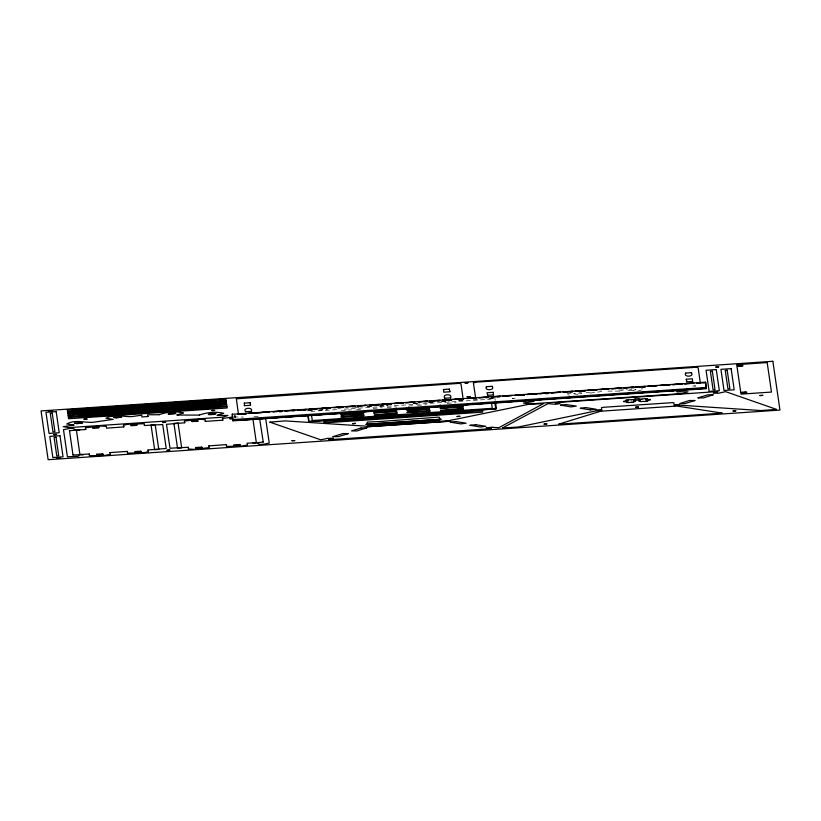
<?xml version="1.0" encoding="UTF-8"?>
<svg xmlns="http://www.w3.org/2000/svg" width="821" height="821" viewBox="0 0 821 821"><rect width="100%" height="100%" fill="white"/><g stroke="black" fill="none" stroke-linecap="round" stroke-linejoin="round"><path stroke-width="0.62" stroke-dasharray="4.11 3.08" d="M515.167 398.185L512.212 398.37L515.178 398.113M619.28 391.073L607.612 391.135M633.586 390.375L627.87 390.457M627.88 390.386L630.867 389.544L635.844 389.606M635.834 389.677L633.586 390.293M619.26 391.012L627.593 388.918M637.609 391.176L643.572 389.328L641.509 388.507M254.069 416.658L259.549 416.155M571.303 393.002L567.937 393.495L566.162 394.583L569.353 395.086M258.071 413.722L260.637 413.558M621.353 389.082L623.919 388.918M307.116 410.808L312.216 410.459M318.61 410.028L326.276 409.505M337.77 408.725L340.325 408.55M367.141 406.734L372.252 406.385M379.918 405.872L387.584 405.348M413.127 403.614L416.955 403.357M428.459 402.577L432.287 402.321M441.226 401.705L447.619 401.274M459.113 400.494L462.941 400.238M473.163 399.54L478.274 399.201M489.768 398.421L493.595 398.154M312.647 410.521L307.526 410.859L307.639 411.629M319.03 410.079L327.979 409.474M354.826 407.657L358.664 407.39M367.613 406.785L374.007 406.354M379.117 406.005L388.066 405.4M413.63 403.665L418.751 403.316M428.973 402.629L434.083 402.28M441.76 401.756L449.426 401.243M458.375 400.627L464.768 400.196M489.059 398.554L494.17 398.206L494.283 398.965M310.974 411.403L339.052 409.494M344.163 409.145L400.32 405.338M401.602 405.256L490.948 399.191M233.944 416.945L243.334 417.078M341.372 410.51L351.532 409.823M356.601 409.474L362.954 409.043M373.268 408.345L382.155 407.739M387.235 407.401L396.122 406.795L396.256 407.657M412.491 405.687L406.2 406.518M417.571 405.338L426.458 404.732M447.229 403.327L456.117 402.721M440.487 404.312L439.707 404.271M579.308 392.11L581.699 392.038M586.225 392.294L590.484 392.961M590.535 393.043L601.916 391.514L602.173 393.126M494.878 398.072L495.227 400.474M234.939 415.857L235.093 417.981M235.083 417.612L234.909 415.098L235.104 417.797M692.76 386.044L695.715 385.921L692.76 386.044M573.817 393.803C581.566 395.537 586.451 391.638 573.869 393.772"/><path stroke-width="1.23" d="M269.873 422.097L285.472 420.906L366.782 426.222L448.656 420.701L527.995 404.455L543.625 403.532L498.881 427.71L492.231 427.31M244.432 405.646L244.391 403.142M493.267 392.366L493.329 394.85M333.069 436.608L342.85 433.57L348.289 433.56L347.806 433.745M698.055 397.857L707.835 394.819L713.275 394.809L712.792 395.004M502.729 427.874L547.997 403.624L555.54 404.301L560.035 403.604L555.263 402.834L556.576 402.506L716.251 391.668L717.77 391.74L713.285 393.208L718.426 393.238L725.641 391.658L776.481 409.361L761.077 410.551L680.024 405.205L674.246 405.564L679.398 404.62L674.133 404.804L673.846 402.772L672.953 402.618L603.343 407.298L601.475 407.657L601.762 409.71L596.108 410.326L601.875 410.469L596.159 410.88L518.174 427.033L502.77 427.957M491.132 428.685L328.687 439.738M148.026 416.514L141.9 416.965L141.787 415.169L132.355 416.545C123.704 417.212 114.293 413.394 106.032 418.238L113.175 419.357L93.06 422.302C84.368 422.825 74.947 419.254 66.747 423.985L73.88 425.042M449.97 391.75L443.74 392.192L443.648 389.626M686.192 379.23L692.431 378.779L692.514 381.344M48.973 411.167L51.949 411.023L49.034 411.249M56.546 434.463L53.622 434.658L56.557 434.391M84.06 419.233L87.026 419.028M86.964 419.131L84.091 419.305M57.018 458.19L59.984 457.985M59.984 458.056L57.049 458.262M162.784 422.487L165.76 422.343L162.845 422.569M169.793 450.103L166.827 450.308L169.783 450.052M285.523 417.458L288.51 417.314L285.585 417.54M355.431 423.42L352.527 423.636L355.442 423.349M465.097 382.935L468.073 382.781L465.127 382.997M467.118 396.81L470.094 396.666M457.051 416.463L460.027 416.319L457.112 416.545M546.817 423.944L543.892 424.139L546.827 423.872M715.83 367.028L718.806 366.884L715.861 367.1M735.811 410.89L732.866 411.075L735.821 410.808M759.948 395.517L762.925 395.373L759.979 395.578M634.274 399.458L634.849 398.955M328.616 439.656L332.31 438.476M486.319 427.864L492.046 427.218M69.416 430.738L79.74 429.64L76.435 430.348L79.883 454.362L83.373 454.66L72.956 454.978M85.836 429.496L74.834 430.235M92.701 427.608L98.982 427.187M123.92 426.91L106.607 428.152L106.268 426.366L100.449 425.996L85.322 427.792L85.784 429.404M130.785 425.021L137.076 424.601M96.57 454.239L102.851 453.808M159.141 414.738L147.493 414.779L148.037 416.463M102.953 454.475L97.124 454.967L96.652 454.311M109.798 452.607L127.501 451.406M141.017 451.909L134.757 452.32M184.807 422.774L166.499 424.313L169.978 448.225L188.389 447.281M147.883 450.031L166.222 448.451L162.712 424.549L144.352 425.524M199.37 415.098L178.054 415.057M191.673 420.896L197.492 420.414L197.984 421.07M198.035 421.152L192.145 421.625L191.786 420.978M222.922 420.178L205.229 421.389M229.767 418.31L231.491 418.125M195.542 447.527L201.822 447.096M201.904 447.784L195.665 448.204M208.77 445.895L225.929 444.633L226.483 444.695L226.442 446.419L241.795 446.152L247.398 445.003L247.07 443.237L257.907 442.57M233.636 444.941L239.917 444.51M239.989 445.198L233.79 445.629M263.305 442.047L252.971 443.135L256.306 442.427L253.012 419.685M659.489 391.443L657.508 391.576M590.289 409.874L581.042 408.396M470.053 396.697L467.128 396.871M251.637 411.393L245.5 411.69M493.626 394.983L487.52 395.27M74.465 423.226L80.109 422.548M73.869 425.114L63.207 426.674L69.108 427.608L222.419 417.212L227.94 415.498L218.283 415.416M113.678 417.458L119.322 416.791M327.322 438.373L333.1 438.25M333.09 438.311L332.546 438.455M360.942 427.987L366.71 427.874M366.7 427.926L366.156 428.069M443.34 389.513L449.6 389.092M450.801 397.887L444.561 398.288M450.37 422.189L456.055 421.542M470.053 425.288L475.739 424.652M560.538 405.164L566.223 404.517M685.35 373.093L691.61 372.683M692.811 381.478L686.613 381.898M694.833 400.576L694.309 400.699M677.109 391.689L683.79 389.688M169.988 413.353L175.715 413.25M210.094 413.733L215.82 413.64M673.692 390.755L668.746 390.899M341.054 416.945L363.744 414.923M396.717 411.229L374.099 413.25M407.103 412.46L429.783 410.438M463.054 406.734L440.446 408.755M553.169 398.667L551.209 398.79M175.694 413.332C174.76 414.502 163.841 414.677 169.998 413.425M215.8 413.722C214.938 414.872 203.947 415.077 210.104 413.805M558.824 424.139L600.695 411.218L676.791 406.036L722.049 413.076M722.039 413.158L558.844 424.221M646.948 400.289L645.994 400.689L647.902 400.956L645.522 401.469M633.289 402.136L635.567 401.202M74.855 430.153C74.537 426.663 66.953 429.137 63.484 429.681L67.425 456.794L77.677 456.322L78.837 456.024L78.642 454.649L89.417 453.992M98.869 427.289L98.643 427.967L92.794 428.275M137.004 424.683L136.738 425.391L130.888 425.689M144.373 425.432L144.363 423.79L129.01 424.057L123.407 425.206L123.879 426.828M72.977 454.885L69.518 430.82M89.356 454.085L89.376 455.717L104.729 455.45L110.332 454.3L109.86 452.679M102.738 453.91L102.882 454.403M127.46 451.488L127.471 453.13L142.813 452.864L148.416 451.714L147.954 450.103M205.25 421.306L205.24 419.654L199.421 419.285L184.294 421.081L184.756 422.692M134.798 452.248L135.096 451.529L140.945 451.232M140.832 451.334L140.976 451.827M188.327 447.363L188.358 449.005L194.177 449.374L209.304 447.589L208.883 445.977M201.761 447.188L201.853 447.691M239.855 444.602L239.948 445.115M257.815 442.663C257.743 445.895 265.83 443.822 269.237 443.083L265.676 418.587M627.1 400.915L628.075 400.535L626.064 400.258M492.261 386.291L486.237 386.712M250.2 402.721L244.217 403.132M159.141 414.656C166.786 412.06 175.632 410.911 183.452 412.984L176.782 414.964L177.788 415.077M199.359 415.026C207.015 412.419 215.861 411.27 223.671 413.343L217.011 415.323L218.017 415.436M360.963 428.049L351.511 430.902L356.94 430.943L365.92 428.1M347.499 433.786L338.601 436.618L333.08 436.639M694.073 400.73L685.176 403.563L679.675 403.593L689.435 400.515L694.864 400.504M712.484 395.034L703.494 397.887L698.076 397.898M327.353 438.435L320.724 439.799L269.904 422.168M645.717 399.304L647.595 398.79L645.111 398.606M542.455 399.417L535.343 399.694M626.084 400.227L628.445 399.735M642.053 399.078L644.875 398.616M639.077 400.894C644.916 399.293 628.835 400.422 635.013 401.171M629.091 402.588L631.677 402.167M638.892 400.925L641.047 401.613M641.232 401.602L642.381 401.448M741.271 365.427C743.395 364.791 743.672 366.566 741.384 366.228M745.129 391.986C747.254 391.34 747.531 393.115 745.252 392.787M631.831 399.776L634.11 399.488M623.611 401.264L626.905 400.956M647.143 400.248L650.355 399.95M741.199 366.217L736.991 366.505L740.737 392.305L744.945 392.017M237.423 414.153L246.362 413.548M248.917 413.374L257.856 412.768M260.401 412.594L269.339 411.988M273.177 411.732L282.106 411.116M284.661 410.952L294.883 410.254M297.428 410.079L306.366 409.474M308.922 409.299L317.86 408.694M321.688 408.437L330.627 407.832M333.182 407.657L343.394 406.959M345.949 406.785L354.888 406.179M357.443 406.015L366.382 405.4M370.209 405.143L379.148 404.537M381.703 404.363L390.632 403.758M394.47 403.501L403.409 402.895M405.954 402.721L414.892 402.116M418.72 401.849L427.659 401.243M430.214 401.069L439.153 400.463M442.981 400.207L451.919 399.601M454.475 399.427L463.413 398.821M467.241 398.565L476.18 397.959M478.735 397.785L487.674 397.179M491.502 396.912L500.441 396.307M502.996 396.133L511.935 395.527M515.762 395.27L524.701 394.665M527.246 394.49L536.185 393.885M538.74 393.711L548.951 393.013M551.507 392.849L560.445 392.233M563.001 392.069L573.212 391.371M575.767 391.196L584.706 390.591M587.261 390.416L596.2 389.811M600.028 389.554L608.966 388.949M611.522 388.774L620.46 388.169M624.288 387.902L633.227 387.296M635.772 387.132L644.711 386.517M648.549 386.26L657.477 385.654M660.033 385.48L668.971 384.875M672.799 384.618L681.738 384.012M684.293 383.838L693.232 383.233M697.06 382.966L704.787 382.914M243.601 414.195L246.156 414.02M255.095 413.415L257.65 413.24M279.345 411.773L281.901 411.598M292.112 410.9L294.667 410.726M303.596 410.12L306.151 409.946M327.856 408.478L330.401 408.304M340.612 407.616L343.168 407.442M352.106 406.836L354.662 406.662M376.357 405.184L378.912 405.01M389.123 404.322L391.679 404.148M400.607 403.542L403.162 403.368M424.868 401.9L427.413 401.726M437.634 401.028L440.179 400.853M449.118 400.248L451.673 400.073M745.058 392.777L740.85 393.064L741.004 394.131L771.473 392.069L767.183 362.595L736.724 364.657L736.878 365.745L741.086 365.468M232.322 414.266L705.608 382.165L705.783 383.356L706.132 388.713L232.846 420.814L232.322 414.266L232.846 420.814M463.157 399.293L460.961 383.705L458.836 383.397L236.356 398.801L238.429 414.03L246.095 413.568M248.64 413.394L257.578 412.789M261.406 412.522L269.072 412.009M272.9 411.742L281.829 411.136M285.667 410.88L294.595 410.274M297.151 410.1L306.089 409.494M309.917 409.238L317.573 408.714M321.401 408.458L330.34 407.852M334.168 407.585L343.106 406.98M345.662 406.816L354.59 406.2M358.418 405.943L366.084 405.43M369.912 405.164L378.85 404.558M382.678 404.301L391.607 403.696M394.162 403.522L403.101 402.916M405.656 402.742L414.584 402.136M418.412 401.88L427.351 401.274M429.906 401.1L440.118 400.402M442.673 400.227L451.601 399.622M454.157 399.447L463.095 398.842M479.474 397.733L488.413 397.128M490.968 396.954L499.897 396.348M502.452 396.174L511.391 395.568M515.219 395.312L524.157 394.706M526.702 394.532L536.913 393.834M539.469 393.67L548.407 393.054M550.963 392.89L559.891 392.284M563.719 392.017L572.658 391.412M575.213 391.237L585.424 390.55M587.98 390.375L596.908 389.77M599.463 389.595L608.402 388.99M612.23 388.733L621.169 388.128M623.724 387.953L633.935 387.255M636.48 387.081L645.419 386.475M647.974 386.301L656.903 385.696M660.741 385.439L669.669 384.833M672.225 384.659L682.436 383.971M684.991 383.797L693.93 383.191M696.475 383.017L700.313 382.75M485.929 397.754L488.474 397.58M497.413 396.974L499.968 396.8M521.663 395.332L524.219 395.158M534.43 394.46L536.985 394.296M545.924 393.69L548.469 393.516M570.174 392.038L572.73 391.863M582.941 391.176L585.486 391.001M594.425 390.396L596.98 390.221M618.675 388.754L621.23 388.579M631.441 387.881L633.997 387.717M642.935 387.112L645.48 386.937M667.186 385.46L669.741 385.285M232.754 417.027L222.388 418.494L222.85 420.106M232.836 418.854L229.921 418.997M232.671 419.613L705.957 387.512L706.132 388.713M635.023 398.924L638.43 398.688M678.043 391.791L677.109 391.74M426.058 407L429.404 407.36M646.969 399.591L650.283 399.447M623.683 401.756L626.926 401.623M639.487 399.129L641.796 399.098M631.934 402.157L633.104 402.157M678.403 391.761L688.07 391.853L682.549 393.557L529.237 403.953L523.326 403.029L534.009 401.459L526.866 400.34M561.041 405.297L560.569 405.246M580.806 408.396L580.242 408.253L585.537 407.555L595.995 409.217L590.289 409.915M450.873 422.312L450.38 422.251M470.638 425.422L470.084 425.37M628.67 399.724L631.575 399.786M642.638 401.428L645.296 401.49M628.865 402.598L626.402 402.444L628.157 401.931L627.121 401.633M463.26 408.17L440.6 410.623L463.455 409.074L463.331 408.211M396.912 412.665L374.253 415.128L397.107 413.579L396.984 412.717M378.614 421.635L437.993 417.16L439.399 417.294L439.81 420.106L367.439 425.011L367.233 422.086L378.481 421.584M74.516 423.297L76.866 423.595M566.203 404.579L576.311 406.118L570.985 406.877L561.359 405.287M456.035 421.604L466.133 423.184L460.817 423.903L451.191 422.312M475.718 424.714L485.816 426.294L480.418 427.002L470.874 425.422M119.322 416.852L121.724 417.171L116.141 417.92M116.079 417.838L113.698 417.53M80.119 422.62L82.521 423L76.897 423.677M263.233 441.985L259.518 417.971M491.122 428.634L486.35 427.926M645.706 399.334L646.763 399.581M493.277 392.325L486.997 392.736L487.674 395.24M686.243 379.292L686.859 381.724M449.98 391.709L449.303 389.246M638.605 398.698L639.313 399.109M244.442 405.677L250.692 405.287L250.046 402.762M492.056 386.342C495.812 390.334 483.805 391.196 486.401 386.732M475.718 398.442L473.378 382.863L477.114 382.093L695.982 367.305L698.107 367.623L700.334 382.925M251.318 411.27C253.802 406.826 241.826 407.678 245.664 411.649M495.576 402.865L496.448 408.868L308.675 421.604L307.813 415.6M494.776 402.393L495.72 408.868L309.076 421.522L308.142 415.057M491.44 402.618L492.272 408.335L312.298 420.537L311.467 414.831M463.106 406.682L440.2 407.832L440.323 408.704M439.892 405.769L440.025 406.641M429.865 410.479L429.988 411.352L407.072 412.501M406.426 408.037L406.549 408.909M396.759 411.188L373.853 412.337L373.976 413.199M363.816 414.964L363.939 415.826L341.033 416.976M691.323 372.826C694.997 376.777 683.216 377.609 685.668 373.216M450.503 397.764C453.089 393.269 441.123 394.183 444.849 398.144M705.608 382.165L705.957 387.512M366.977 426.787L450.277 421.183L367.049 426.746M211.746 410.551L214.712 410.428L211.777 410.541M291.958 440.703L294.913 440.579L292.009 440.672M635.557 407.226L638.522 407.093L635.557 407.226M363.57 413.466L341.628 415.518L340.684 414.584L363.549 413.486M429.609 408.991L407.668 411.044L406.723 410.11L429.588 409.002M705.147 388.261L235.258 420.444L705.147 388.261M772.859 361.291L41.05 410.931L48.141 459.709L779.95 410.069L772.859 361.291M225.816 399.027L67.26 409.782L67.455 411.147L226.021 400.391L225.816 399.027M215.605 400.279L77.636 409.638L215.605 400.279M56.167 411.598L45.966 412.296L49.044 433.426L59.235 432.739L56.167 411.598M226.114 401.028L67.548 411.783L67.753 413.148L226.309 402.393L226.114 401.028M52.246 413.25L50.297 413.384L52.965 431.774L54.915 431.641L52.246 413.25M215.892 402.28L77.933 411.639L215.892 402.28M226.37 402.793L67.804 413.548L67.999 414.903L226.565 404.148L226.37 402.793M716.271 369.583L706.07 370.271L709.149 391.412L719.34 390.714L716.271 369.583M731.131 368.65L720.93 369.347L723.999 390.478L734.2 389.79L731.131 368.65M216.149 404.035L78.18 413.394L216.149 404.035M712.341 371.236L710.391 371.359L713.069 389.759L715.019 389.626L712.341 371.236M727.201 370.302L725.251 370.435L727.929 388.826L729.879 388.692L727.201 370.302M226.637 404.63L68.071 415.385L68.276 416.74L226.832 405.985L226.637 404.63M216.416 405.872L78.457 415.231L216.416 405.872M226.924 406.631L68.369 417.386L68.564 418.741L227.119 407.986L226.924 406.631M216.703 407.873L78.744 417.232L216.703 407.873M155.19 424.652L151.033 424.939L154.635 449.692L158.781 449.405L155.19 424.652M178.085 423.102L173.929 423.379L177.531 448.133L181.677 447.856L178.085 423.102M59.974 435.694L49.773 436.392L52.842 457.523L63.043 456.835L59.974 435.694M56.044 437.347L54.094 437.48L56.772 455.871L58.722 455.737L56.044 437.347M482.532 410.767L323.967 421.522L324.172 422.887L482.727 412.132L482.532 410.767M472.311 412.019L334.352 421.378L472.311 412.019M440.969 419.254L366.063 424.334L440.969 419.254"/></g></svg>
